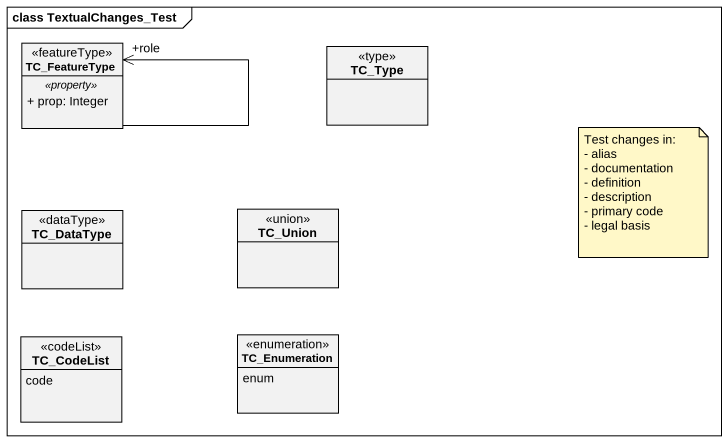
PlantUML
@startuml
mainframe class TextualChanges_Test
hide circle
hide empty members
skinparam classAttributeIconSize 0
class TC_FeatureType <<featureType>> {
  .. <<property>> ..
  + prop: Integer
}
class TC_Type <<type>>
class TC_DataType <<dataType>>
class TC_Union <<union>>
class TC_CodeList <<codeList>> {
  code
}
enum TC_Enumeration {
  enum
}
TC_FeatureType --> "+role" TC_FeatureType
note as N1
  Test changes in:
  - alias
  - documentation
  - definition
  - description
  - primary code
  - legal basis
end note
@enduml
